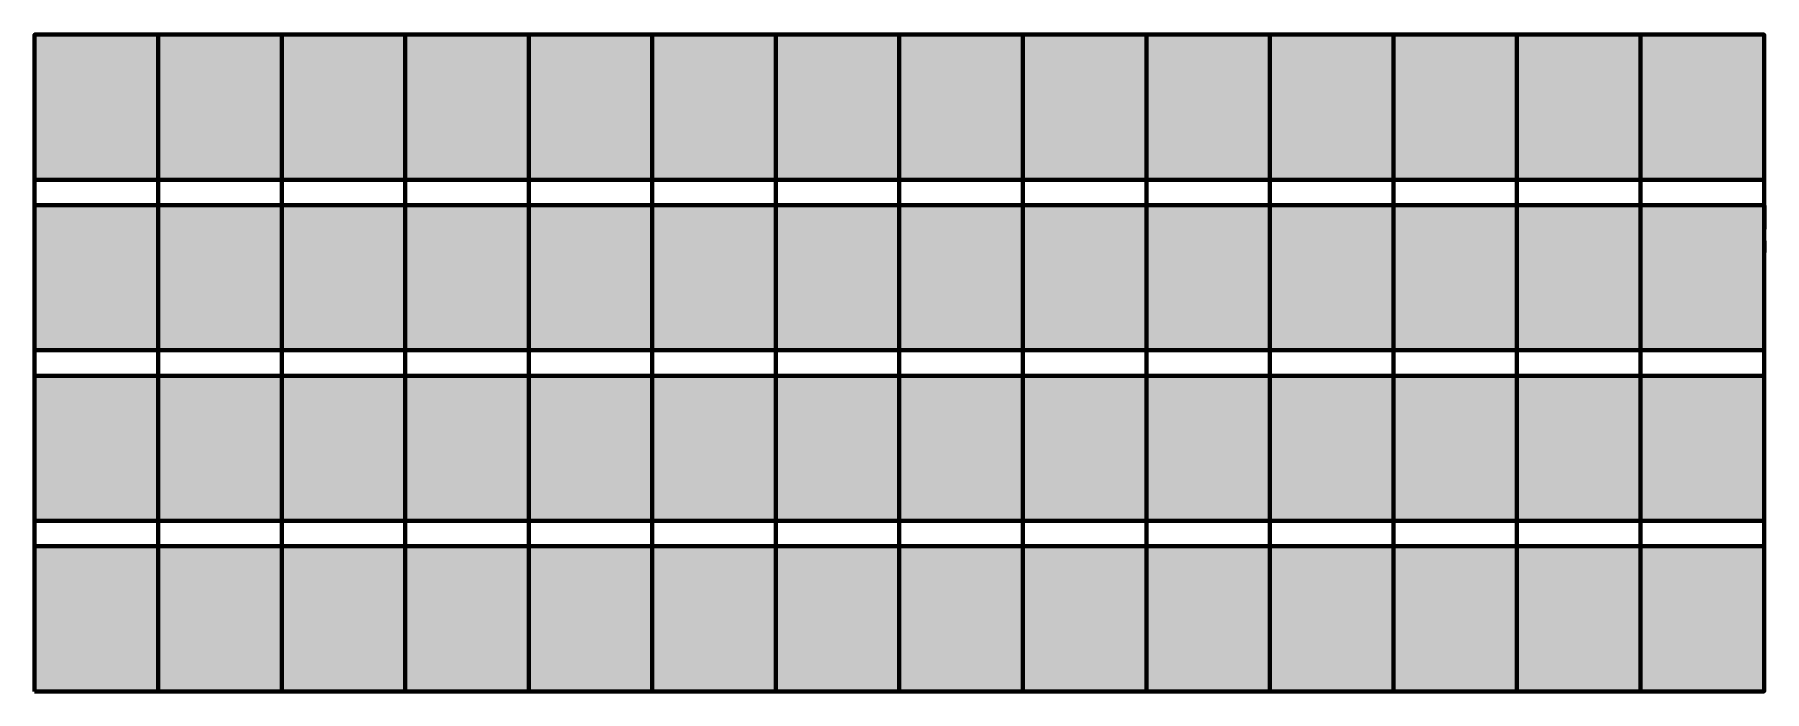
# Model space of a CAD drawing. Header units: millimetres. Extents: x 359 to 14250, y 204 to 5482.
import ezdxf

# ---------------------------------------------------------------- set-up
doc = ezdxf.new("R2010")
doc.units = ezdxf.units.MM
doc.linetypes.add('HIDDEN', pattern=[9.525, 6.35, -3.175])
doc.layers.add('图层1', color=7, linetype='Continuous', lineweight=30)
doc.layers.add('图层2', color=7, linetype='Continuous', lineweight=100)

msp = doc.modelspace()

# ---------------------------------------------------------------- hatches: boundary and pattern name
at = {"layer": '图层1'}
h = msp.add_hatch(dxfattribs=at)
h.set_pattern_fill('ANGLE', color=256, scale=20, style=0)
h.set_pattern_definition([(0, (12608.35, 3479.88), (0, 139.7), [101.6, -38.1]), (90, (12608.35, 3479.88), (-139.7, 9e-15), [101.6, -38.1])])
h.paths.add_polyline_path([(13255, 4111), (12263, 4111), (12263, 2945), (13255, 2945)])
h.paths.add_polyline_path([(1351, 5482), (359, 5482), (359, 4316), (1351, 4316)])
h.paths.add_polyline_path([(2343, 5482), (1351, 5482), (1351, 4316), (2343, 4316)])
h.paths.add_polyline_path([(3335, 5482), (2343, 5482), (2343, 4316), (3335, 4316)])
h.paths.add_polyline_path([(4327, 5482), (3335, 5482), (3335, 4316), (4327, 4316)])
h.paths.add_polyline_path([(5319, 5482), (4327, 5482), (4327, 4316), (5319, 4316)])
h.paths.add_polyline_path([(6311, 5482), (5319, 5482), (5319, 4316), (6311, 4316)])
h.paths.add_polyline_path([(7303, 5482), (6311, 5482), (6311, 4316), (7303, 4316)])
h.paths.add_polyline_path([(8295, 5482), (7303, 5482), (7303, 4316), (8295, 4316)])
h.paths.add_polyline_path([(9287, 5482), (8295, 5482), (8295, 4316), (9287, 4316)])
h.paths.add_polyline_path([(10279, 5482), (9287, 5482), (9287, 4316), (10279, 4316)])
h.paths.add_polyline_path([(11271, 5482), (10279, 5482), (10279, 4316), (11271, 4316)])
h.paths.add_polyline_path([(12263, 5482), (11271, 5482), (11271, 4316), (12263, 4316)])
h.paths.add_polyline_path([(13255, 5482), (12263, 5482), (12263, 4316), (13255, 4316)])
h.paths.add_polyline_path([(14247, 5482), (13255, 5482), (13255, 4316), (14247, 4316)])
h.paths.add_polyline_path([(14247, 4111), (13255, 4111), (13255, 2945), (14247, 2945)])
h.paths.add_polyline_path([(12263, 4111), (11271, 4111), (11271, 2945), (12263, 2945)])
h.paths.add_polyline_path([(11271, 4111), (10279, 4111), (10279, 2945), (11271, 2945)])
h.paths.add_polyline_path([(10279, 4111), (9287, 4111), (9287, 2945), (10279, 2945)])
h.paths.add_polyline_path([(9287, 4111), (8295, 4111), (8295, 2945), (9287, 2945)])
h.paths.add_polyline_path([(8295, 4111), (7303, 4111), (7303, 2945), (8295, 2945)])
h.paths.add_polyline_path([(7303, 4111), (6311, 4111), (6311, 2945), (7303, 2945)])
h.paths.add_polyline_path([(6311, 4111), (5319, 4111), (5319, 2945), (6311, 2945)])
h.paths.add_polyline_path([(5319, 4111), (4327, 4111), (4327, 2945), (5319, 2945)])
h.paths.add_polyline_path([(4327, 4111), (3335, 4111), (3335, 2945), (4327, 2945)])
h.paths.add_polyline_path([(3335, 4111), (2343, 4111), (2343, 2945), (3335, 2945)])
h.paths.add_polyline_path([(2343, 4111), (1351, 4111), (1351, 2945), (2343, 2945)])
h.paths.add_polyline_path([(1351, 4111), (359, 4111), (359, 2945), (1351, 2945)])
h.paths.add_polyline_path([(1351, 2741), (359, 2741), (359, 1574), (1351, 1574)])
h.paths.add_polyline_path([(1351, 1370), (359, 1370), (359, 204), (1351, 204)])
h.paths.add_polyline_path([(2343, 1370), (1351, 1370), (1351, 204), (2343, 204)])
h.paths.add_polyline_path([(2343, 2741), (1351, 2741), (1351, 1574), (2343, 1574)])
h.paths.add_polyline_path([(3335, 2741), (2343, 2741), (2343, 1574), (3335, 1574)])
h.paths.add_polyline_path([(3335, 1370), (2343, 1370), (2343, 204), (3335, 204)])
h.paths.add_polyline_path([(4327, 1370), (3335, 1370), (3335, 204), (4327, 204)])
h.paths.add_polyline_path([(4327, 2741), (3335, 2741), (3335, 1574), (4327, 1574)])
h.paths.add_polyline_path([(5319, 2741), (4327, 2741), (4327, 1574), (5319, 1574)])
h.paths.add_polyline_path([(5319, 1370), (4327, 1370), (4327, 204), (5319, 204)])
h.paths.add_polyline_path([(6311, 1370), (5319, 1370), (5319, 204), (6311, 204)])
h.paths.add_polyline_path([(6311, 2741), (5319, 2741), (5319, 1574), (6311, 1574)])
h.paths.add_polyline_path([(6311, 2741), (6311, 1574), (7303, 1574), (7303, 1574), (7303, 2741)])
h.paths.add_polyline_path([(7303, 1370), (6311, 1370), (6311, 204), (7303, 204)])
h.paths.add_polyline_path([(8295, 1370), (7303, 1370), (7303, 204), (8295, 204)])
h.paths.add_polyline_path([(8295, 2741), (7303, 2741), (7303, 1574), (8295, 1574)])
h.paths.add_polyline_path([(9287, 2741), (8295, 2741), (8295, 1574), (9287, 1574)])
h.paths.add_polyline_path([(9287, 1370), (8295, 1370), (8295, 204), (9287, 204)])
h.paths.add_polyline_path([(10279, 1370), (9287, 1370), (9287, 204), (10279, 204)])
h.paths.add_polyline_path([(10279, 2741), (9287, 2741), (9287, 1574), (10279, 1574)])
h.paths.add_polyline_path([(11271, 2741), (10279, 2741), (10279, 1574), (11271, 1574)])
h.paths.add_polyline_path([(11271, 1370), (10279, 1370), (10279, 204), (11271, 204)])
h.paths.add_polyline_path([(12263, 1370), (11271, 1370), (11271, 204), (12263, 204)])
h.paths.add_polyline_path([(12263, 2741), (11271, 2741), (11271, 1574), (11271, 1574), (12263, 1574)])
h.paths.add_polyline_path([(13255, 2741), (12263, 2741), (12263, 1574), (12263, 1574), (13255, 1574)])
h.paths.add_polyline_path([(13255, 1370), (12263, 1370), (12263, 204), (13255, 204)])
h.paths.add_polyline_path([(14247, 2741), (13255, 2741), (13255, 1574), (14247, 1574)])
h.paths.add_polyline_path([(14247, 1370), (13255, 1370), (13255, 204), (14247, 204)])

# ---------------------------------------------------------------- linework, layer by layer
at = {"lineweight": 100}
for p, q in [((2343, 1574), (2343, 5482)), ((3335, 1574), (3335, 5482)), ((4327, 1574), (4327, 5482)), ((5319, 1574), (5319, 5482)), ((6311, 1574), (6311, 5482)), ((7303, 1574), (7303, 5482)), ((8295, 1574), (8295, 5482)), ((9287, 1574), (9287, 5482)), ((10279, 1574), (10279, 5482)), ((11271, 1574), (11271, 5482)), ((11271, 5482), (11271, 5482)), ((12263, 1574), (12263, 5482)), ((13255, 1574), (13255, 5482)), ((1351, 4316), (14247, 4316)), ((1351, 4111), (14247, 4111)), ((1351, 2741), (14247, 2741))]:
    msp.add_line(p, q, dxfattribs=at)
msp.add_lwpolyline([(359, 204), (14247, 204), (14247, 5482), (359, 5482)], close=True, dxfattribs=at)
at = {"layer": '图层1', "lineweight": 100}
for p, q in [((1351, 5482), (359, 5482)), ((1351, 4111), (359, 4111)), ((1351, 2741), (359, 2741)), ((1351, 1370), (359, 1370)), ((2343, 1370), (1351, 1370)), ((3335, 1370), (2343, 1370)), ((4327, 1370), (3335, 1370)), ((5319, 1370), (4327, 1370)), ((6311, 1370), (5319, 1370)), ((7303, 1370), (6311, 1370)), ((8295, 1370), (7303, 1370)), ((9287, 1370), (8295, 1370)), ((10279, 1370), (9287, 1370)), ((11271, 1370), (10279, 1370)), ((12263, 1370), (11271, 1370)), ((13255, 1370), (12263, 1370)), ((14247, 1370), (13255, 1370))]:
    msp.add_line(p, q, dxfattribs=at)
msp.add_lwpolyline([(359, 5482), (359, 4316), (1351, 4316), (1351, 5482)], dxfattribs=at)
for points in [[(359, 2945), (1351, 2945), (1351, 4316), (359, 4316)], [(359, 1574), (1351, 1574), (1351, 2945), (359, 2945)], [(359, 204), (1351, 204), (1351, 1574), (359, 1574)], [(1351, 204), (2343, 204), (2343, 1574), (1351, 1574)], [(2343, 204), (3335, 204), (3335, 1574), (2343, 1574)], [(3335, 204), (4327, 204), (4327, 1574), (3335, 1574)], [(4327, 204), (5319, 204), (5319, 1574), (4327, 1574)], [(5319, 204), (6311, 204), (6311, 1574), (5319, 1574)], [(6311, 204), (7303, 204), (7303, 1574), (6311, 1574)], [(7303, 204), (8295, 204), (8295, 1574), (7303, 1574)], [(8295, 204), (9287, 204), (9287, 1574), (8295, 1574)], [(9287, 204), (10279, 204), (10279, 1574), (9287, 1574)], [(10279, 204), (11271, 204), (11271, 1574), (10279, 1574)], [(11271, 204), (12263, 204), (12263, 1574), (11271, 1574)], [(12263, 204), (13255, 204), (13255, 1574), (12263, 1574)], [(13255, 204), (14247, 204), (14247, 1574), (13255, 1574)]]:
    msp.add_lwpolyline(points, close=True, dxfattribs=at)
at = {"layer": '图层2', "linetype": 'HIDDEN', "lineweight": 100, "ltscale": 30}
msp.add_line((14247, 204), (14250, 4204), dxfattribs=at)
at = {"layer": '图层2'}
msp.add_line((1351, 2945), (14247, 2945), dxfattribs=at)

doc.saveas('drawing.dxf')
